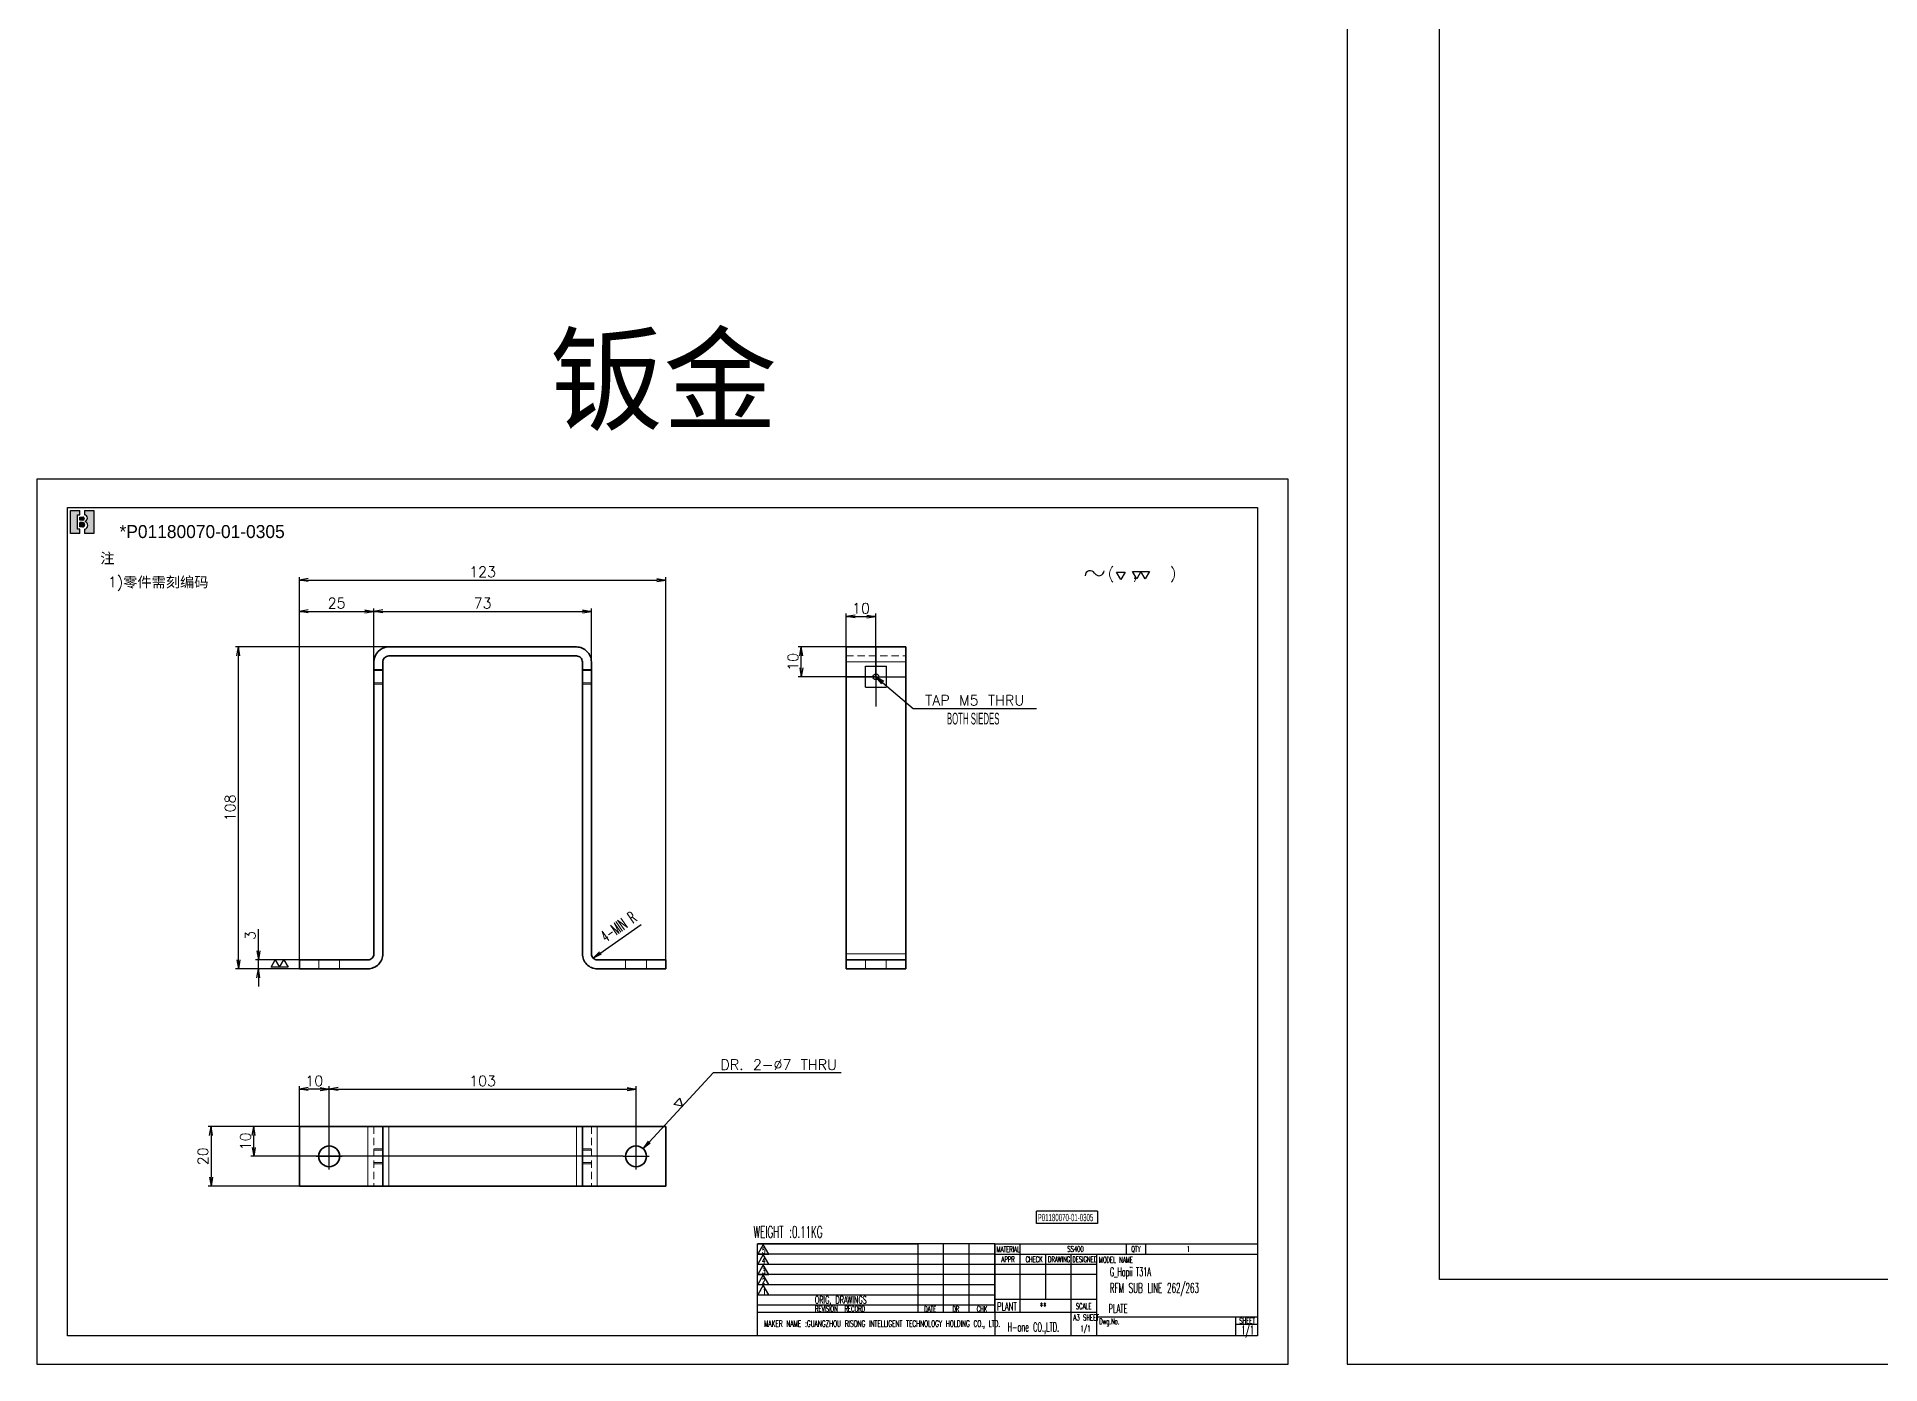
# Model space of a CAD drawing. Header units: inches. Extents: x 21 to 8642, y -3779 to 1599.
# Drawn here: x 111 to 730, y -2633 to -2187 of the extents above; entities that cross this region are included whole.
import ezdxf

# ---------------------------------------------------------------- set-up
doc = ezdxf.new("R2010")
doc.units = ezdxf.units.IN
doc.header["$MEASUREMENT"] = 0
doc.linetypes.add('CENTER-HOKUTO', pattern=[23, 20, -1, 1, -1])
doc.linetypes.add('HIDDEN-HOKUTO', pattern=[3.8, 2.5, -1.3])
doc.layers.add('AM_HID', color=1, linetype='HIDDEN-HOKUTO', lineweight=25)
doc.layers.add('title_frame', color=7, linetype='Continuous')
doc.layers.add('word_dim', color=253, linetype='Continuous')
doc.styles.add('MX_NOTE_STANDARD', font='txt.shx', dxfattribs={"bigfont": 'bigfont.shx'})
doc.styles.get("Standard").update_dxf_attribs({"font": 'txt', "bigfont": 'gbcbig.shx'})
doc.dimstyles.new('STANDARD1-1', dxfattribs={"dimtxt": 3.5, "dimasz": 3, "dimexe": 1, "dimexo": 0, "dimgap": 1, "dimtad": 3, "dimdsep": 46, "dimtxsty": 'Standard', "dimblk1": 'OPEN', "dimblk2": 'OPEN', "dimsah": 1, "dimcen": 0, "dimclrd": 256, "dimclre": 256, "dimclrt": 3, "dimazin": 2, "dimtfac": 1, "dimtmove": 0, "dimatfit": 3, "dimldrblk": 'OPEN', "dimfxl": 0, "dimtolj": 1, "dimlwd": 25, "dimlwe": 25, "dimarcsym": 0})
doc.dimstyles.new('STANDARD1-1$3', dxfattribs={"dimtxt": 3.5, "dimasz": 3, "dimexe": 1, "dimexo": 0, "dimgap": 1, "dimtad": 3, "dimtoh": 1, "dimdsep": 46, "dimtxsty": 'Standard', "dimblk1": 'OPEN', "dimblk2": 'OPEN', "dimsah": 1, "dimcen": 0, "dimclrd": 256, "dimclre": 256, "dimclrt": 3, "dimazin": 2, "dimtfac": 1, "dimtofl": 0, "dimtmove": 0, "dimatfit": 3, "dimldrblk": 'OPEN', "dimfxl": 0, "dimtolj": 1, "dimlwd": 25, "dimlwe": 25, "dimarcsym": 0})
doc.dimstyles.new('STANDARD1_1', dxfattribs={"dimtxt": 3.5, "dimasz": 3, "dimexe": 1, "dimexo": 0, "dimgap": 1, "dimtad": 3, "dimdsep": 46, "dimtxsty": 'Standard', "dimblk1": 'OPEN', "dimblk2": 'OPEN', "dimsah": 1, "dimcen": 0, "dimclrd": 256, "dimclre": 256, "dimclrt": 3, "dimazin": 2, "dimtfac": 1, "dimtmove": 0, "dimatfit": 3, "dimldrblk": 'OPEN', "dimfxl": 0, "dimtolj": 1, "dimlwd": 25, "dimlwe": 25, "dimarcsym": 0})

# ---------------------------------------------------------------- blocks, each defined once
blk = doc.blocks.new('B\\M+18B40\\M+196A7\\M+100CF\\M+100B0\\M+100B8')
blk.add_hatch(color=1).paths.add_polyline_path([(0.3999999986702711, 0.8149999997779807), (0.3999999986702711, 0.9999999997779806), (-1.3297288e-09, 0.9999999997779806), (-1.3297288e-09, -2.220193e-10), (0.3999999986702711, -2.220193e-10), (0.3999999986702711, 0.1849999997779807), (0.2999999986702711, 0.1849999997779807), (0.2999999986702711, 0.8149999997779807)])
h = blk.add_hatch(color=1)
edge = h.paths.add_edge_path()
edge.add_line((0.5999999986702714, 0.9999999997779806), (0.5999999986702718, 0.8142220507965398))
edge.add_arc((0.5849999986702712, 0.6699999997779816), 0.1449999999999991, -5.115907697472721e-13, 84.06222754839428, ccw=False)
edge.add_arc((0.5849999986702707, 0.6699999997779802), 0.1449999999999993, -69.82872865353448, 1.1368683772161603e-13, ccw=False)
edge.add_line((0.6349999986702715, 0.5338934238898192), (0.6349999986702711, 0.5120827805020305))
edge.add_arc((0.5699999986702688, 0.3549999997779789), 0.1700000000000021, 3.979039320256561e-13, 67.5204943905955, ccw=False)
edge.add_arc((0.5699999986702724, 0.3549999997779802), 0.1699999999999993, -79.83575137827683, 0, ccw=False)
edge.add_line((0.5999999986702714, 0.1876679944711657), (0.5999999986702714, -2.220192918400699e-10))
edge.add_line((0.5999999986702714, -2.220193e-10), (0.9999999986702712, -2.220193e-10))
edge.add_line((0.9999999986702712, -2.220193e-10), (0.9999999986702712, 0.9999999997779806))
edge.add_line((0.9999999986702712, 0.9999999997779806), (0.5999999986702714, 0.9999999997779806))
h = blk.add_hatch(color=1)
edge = h.paths.add_edge_path()
edge.add_arc((0.5299999986702706, 0.6449999997779808), 0.07, 359.9999999999989, 450)
edge.add_line((0.5299999986702706, 0.7149999997779806), (0.3999999986702711, 0.7149999997779806))
edge.add_line((0.3999999986702711, 0.7149999997779806), (0.3999999986702711, 0.5749999997779809))
edge.add_line((0.3999999986702711, 0.5749999997779809), (0.5299999986702701, 0.5749999997779809))
edge.add_arc((0.5299999986702701, 0.6449999997779808), 0.07, 270, 359.9999999999999)
h = blk.add_hatch(color=1)
edge = h.paths.add_edge_path()
edge.add_arc((0.5149999986702705, 0.3799999997779802), 0.095, 1.018e-13, 90)
edge.add_line((0.5149999986702705, 0.4749999997779804), (0.3999999986702711, 0.4749999997779808))
edge.add_line((0.3999999986702711, 0.4749999997779808), (0.3999999986702711, 0.2849999997779809))
edge.add_line((0.3999999986702711, 0.2849999997779809), (0.5149999986702718, 0.2849999997779809))
edge.add_arc((0.5149999986702718, 0.379999999777981), 0.095, 270, 360.0000000000003)
at = {"color": 1}
for p, q in [((-1.3297288e-09, -2.220193e-10), (-1.3297288e-09, 0.9999999997779806)), ((-1.3297288e-09, 0.9999999997779806), (0.3999999986702711, 0.9999999997779806)), ((0.2999999986702711, 0.8149999997779807), (0.3999999986702711, 0.8149999997779807)), ((0.2999999986702711, 0.1849999997779807), (0.2999999986702711, 0.8149999997779807)), ((0.3999999986702711, 0.8149999997779807), (0.3999999986702711, 0.9999999997779806)), ((0.5999999986702714, 0.9999999997779806), (0.5999999986702718, 0.8142220507965398)), ((0.5999999986702714, 0.9999999997779806), (0.9999999986702712, 0.9999999997779806)), ((0.9999999986702712, 0.9999999997779806), (0.9999999986702712, -2.220193e-10)), ((0.3999999986702711, 0.1849999997779807), (0.2999999986702711, 0.1849999997779807)), ((0.3999999986702711, 0.7149999997779806), (0.5299999986702706, 0.7149999997779806)), ((0.3999999986702711, 0.5749999997779809), (0.3999999986702711, 0.7149999997779806)), ((0.5299999986702701, 0.5749999997779809), (0.3999999986702711, 0.5749999997779809)), ((0.5149999986702705, 0.4749999997779804), (0.3999999986702711, 0.4749999997779808)), ((0.3999999986702711, 0.2849999997779809), (0.3999999986702711, 0.4749999997779808)), ((0.5149999986702718, 0.2849999997779809), (0.3999999986702711, 0.2849999997779809)), ((0.3999999986702711, -2.220193e-10), (0.3999999986702711, 0.1849999997779807)), ((0.5699999986702711, 0.5249999997779802), (0.5699999986702716, 0.5249999997779807)), ((0.5999999986702705, 0.6449999997779794), (0.59999999867027, 0.6449999997779803)), ((0.5999999986702714, 0.1876679944711657), (0.5999999986702714, -2.220193e-10)), ((0.6099999986702707, 0.3799999997779806), (0.609999998670272, 0.3799999997779815)), ((0.6349999986702715, 0.5338934238898192), (0.6349999986702711, 0.5120827805020305)), ((0.7299999986702704, 0.6699999997779807), (0.7299999986702704, 0.6699999997779802)), ((0.739999998670271, 0.3549999997779802), (0.739999998670271, 0.3549999997779802)), ((0.3999999986702711, -2.220193e-10), (-1.3297288e-09, -2.220193e-10)), ((0.9999999986702712, -2.220193e-10), (0.5999999986702714, -2.220193e-10))]:
    blk.add_line(p, q, dxfattribs=at)
for centre, radius, start, end in [((0.5849999986702712, 0.6699999997779816), 0.1449999999999991, 359.9999999999995, 84.06222754839432), ((0.5149999986702705, 0.3799999997779802), 0.095, 1.018e-13, 90), ((0.5149999986702718, 0.379999999777981), 0.095, 270, 2.799e-13), ((0.5299999986702706, 0.6449999997779808), 0.07, 359.9999999999989, 90), ((0.5299999986702701, 0.6449999997779808), 0.07, 270, 359.9999999999999), ((0.5699999986702724, 0.3549999997779802), 0.1699999999999993, 280.1642486217232, 0), ((0.5849999986702707, 0.6699999997779802), 0.1449999999999993, 290.1712713464655, 1.781e-13), ((0.5699999986702688, 0.3549999997779789), 0.1700000000000021, 4.58e-13, 67.52049439059552)]:
    blk.add_arc(centre, radius, start, end, dxfattribs=at)
blk.add_attdef('B機密ﾏｰｸ', (-0.0857467348302255, 1.074949466596297), '', height=0.2)
blk = doc.blocks.new('MARK_M5BOLT')
at = {"color": 3, "linetype": 'Continuous'}
for p, q in [((-1.767766952950069, -1.767766952949998), (-1.767766952950069, 1.767766952949998)), ((-1.767766952950069, 1.767766952949998), (1.767766952950069, 1.767766952949998)), ((1.767766952950069, -1.767766952949998), (1.767766952950069, 1.767766952949998)), ((-1.767766952950069, -1.767766952949998), (1.767766952950069, -1.767766952949998))]:
    blk.add_line(p, q, dxfattribs=at)
blk.add_circle((0, 0), 0.5, dxfattribs=at)
blk = doc.blocks.new('MARK_CENTER')
at = {"color": 2, "linetype": 'CENTER-HOKUTO'}
for p, q in [((0, 10), (0, -10)), ((-10, 0), (10, 0))]:
    blk.add_line(p, q, dxfattribs=at)
blk = doc.blocks.new('_Open')
at = {"color": 0, "lineweight": -2}
for p, q in [((-1, 0.1666666666666667), (0, 0)), ((-1, -0.1666666666666667), (0, 0)), ((0, 0), (-1, 0))]:
    blk.add_line(p, q, dxfattribs=at)
blk = doc.blocks.new('*D597')
at = {"layer": 'DEFPOINTS', "color": 0, "linetype": 'Continuous', "ltscale": 2}
for p in [(178.5002764107594, -2392.208195540752), (228.9671592921113, -2392.208195540752), (198.9671592921077, -2500.208165023174)]:
    blk.add_point(p, dxfattribs=at)
at = {"layer": 'word_dim', "linetype": 'Continuous', "lineweight": 25, "ltscale": 2}
for p, q in [((228.9671592921113, -2392.208195540752), (177.5002764107594, -2392.208195540752)), ((178.5002764107594, -2497.208165023174), (178.5002764107594, -2395.208195540752)), ((198.9671592921077, -2500.208165023174), (177.5002764107594, -2500.208165023174))]:
    blk.add_line(p, q, dxfattribs=at)
at = {"layer": 'word_dim', "linetype": 'Continuous', "lineweight": 25, "ltscale": 2, "xscale": 3, "yscale": 3, "zscale": 3}
for p, rotation in [((178.5002764107594, -2392.208195540752), 90), ((178.5002764107594, -2500.208165023174), 270)]:
    blk.add_blockref('_Open', p, dxfattribs=dict(at, rotation=rotation))
at = {"layer": 'word_dim', "color": 3, "linetype": 'Continuous', "ltscale": 2, "insert": (175.7502764107598, -2446.208180281963), "char_height": 3.5, "attachment_point": 5, "rotation": 90}
blk.add_mtext('\\A1;108', dxfattribs=at)
blk = doc.blocks.new('*D598')
at = {"layer": 'DEFPOINTS', "color": 0, "linetype": 'Continuous', "ltscale": 2}
for p in [(296.9671592921113, -2380.245369072316), (223.9671592921113, -2397.208195540752), (296.9671592921113, -2397.208195540752)]:
    blk.add_point(p, dxfattribs=at)
at = {"layer": 'word_dim', "linetype": 'Continuous', "lineweight": 25, "ltscale": 2}
for p, q in [((223.9671592921113, -2397.208195540752), (223.9671592921113, -2379.245369072316)), ((226.9671592921113, -2380.245369072316), (293.9671592921113, -2380.245369072316)), ((296.9671592921113, -2397.208195540752), (296.9671592921113, -2379.245369072316))]:
    blk.add_line(p, q, dxfattribs=at)
at = {"layer": 'word_dim', "linetype": 'Continuous', "lineweight": 25, "ltscale": 2, "xscale": 3, "yscale": 3, "zscale": 3, "rotation": 180}
blk.add_blockref('_Open', (223.9671592921113, -2380.245369072316), dxfattribs=at)
at = {"layer": 'word_dim', "linetype": 'Continuous', "lineweight": 25, "ltscale": 2, "xscale": 3, "yscale": 3, "zscale": 3}
blk.add_blockref('_Open', (296.9671592921113, -2380.245369072316), dxfattribs=at)
at = {"layer": 'word_dim', "color": 3, "linetype": 'Continuous', "ltscale": 2, "insert": (260.4671592921113, -2377.495369072316), "char_height": 3.5, "attachment_point": 5}
blk.add_mtext('\\A1;73', dxfattribs=at)
blk = doc.blocks.new('*D599')
at = {"layer": 'DEFPOINTS', "color": 0, "linetype": 'Continuous', "ltscale": 2}
for p in [(223.9671592921113, -2380.245369072316), (223.9671592921113, -2397.208195103642), (198.9671592921077, -2497.208165023174)]:
    blk.add_point(p, dxfattribs=at)
at = {"layer": 'word_dim', "linetype": 'Continuous', "lineweight": 25, "ltscale": 2}
for p, q in [((198.9671592921077, -2497.208165023174), (198.9671592921077, -2379.245369072316)), ((201.9671592921077, -2380.245369072316), (220.9671592921113, -2380.245369072316)), ((223.9671592921113, -2397.208195103642), (223.9671592921113, -2379.245369072316))]:
    blk.add_line(p, q, dxfattribs=at)
at = {"layer": 'word_dim', "linetype": 'Continuous', "lineweight": 25, "ltscale": 2, "xscale": 3, "yscale": 3, "zscale": 3, "rotation": 180}
blk.add_blockref('_Open', (198.9671592921077, -2380.245369072316), dxfattribs=at)
at = {"layer": 'word_dim', "linetype": 'Continuous', "lineweight": 25, "ltscale": 2, "xscale": 3, "yscale": 3, "zscale": 3}
blk.add_blockref('_Open', (223.9671592921113, -2380.245369072316), dxfattribs=at)
at = {"layer": 'word_dim', "color": 3, "linetype": 'Continuous', "ltscale": 2, "insert": (211.4671592921095, -2377.495369072316), "char_height": 3.5, "attachment_point": 5}
blk.add_mtext('\\A1;25', dxfattribs=at)
blk = doc.blocks.new('*D600')
at = {"layer": 'DEFPOINTS', "color": 0, "linetype": 'Continuous', "ltscale": 2}
for p in [(185.2221607387874, -2497.208165023174), (198.9671592921077, -2497.208165023174), (198.9671592921077, -2500.208165023174)]:
    blk.add_point(p, dxfattribs=at)
at = {"layer": 'word_dim', "linetype": 'Continuous', "lineweight": 25, "ltscale": 2}
for p, q in [((185.2221607387874, -2494.208165023174), (185.2221607387874, -2486.87483168984)), ((198.9671592921077, -2497.208165023174), (184.2221607387874, -2497.208165023174)), ((185.2221607387874, -2500.208165023174), (185.2221607387874, -2497.208165023174)), ((198.9671592921077, -2500.208165023174), (184.2221607387874, -2500.208165023174)), ((185.2221607387874, -2503.208165023174), (185.2221607387874, -2506.208165023174))]:
    blk.add_line(p, q, dxfattribs=at)
at = {"layer": 'word_dim', "linetype": 'Continuous', "lineweight": 25, "ltscale": 2, "xscale": 3, "yscale": 3, "zscale": 3}
for p, rotation in [((185.2221607387874, -2497.208165023174), 270), ((185.2221607387874, -2500.208165023174), 90)]:
    blk.add_blockref('_Open', p, dxfattribs=dict(at, rotation=rotation))
at = {"layer": 'word_dim', "color": 3, "linetype": 'Continuous', "ltscale": 2, "insert": (182.4721607387878, -2489.041498356507), "char_height": 3.5, "attachment_point": 5, "rotation": 90}
blk.add_mtext('\\A1;3', dxfattribs=at)
blk = doc.blocks.new('*D601')
at = {"layer": 'DEFPOINTS', "color": 0, "linetype": 'Continuous', "ltscale": 2}
for p in [(183.6474402372078, -2553.165952280393), (204.5921592921113, -2553.165952280393), (307.5921592921113, -2563.165952280393)]:
    blk.add_point(p, dxfattribs=at)
at = {"layer": 'word_dim', "linetype": 'Continuous', "lineweight": 25, "ltscale": 2}
for p, q in [((204.5921592921113, -2553.165952280393), (182.6474402372078, -2553.165952280393)), ((183.6474402372078, -2560.165952280393), (183.6474402372078, -2556.165952280393)), ((307.5921592921113, -2563.165952280393), (182.6474402372078, -2563.165952280393))]:
    blk.add_line(p, q, dxfattribs=at)
at = {"layer": 'word_dim', "linetype": 'Continuous', "lineweight": 25, "ltscale": 2, "xscale": 3, "yscale": 3, "zscale": 3}
for p, rotation in [((183.6474402372078, -2553.165952280393), 90), ((183.6474402372078, -2563.165952280393), 270)]:
    blk.add_blockref('_Open', p, dxfattribs=dict(at, rotation=rotation))
at = {"layer": 'word_dim', "color": 3, "linetype": 'Continuous', "ltscale": 2, "insert": (180.8974402372082, -2558.165952280393), "char_height": 3.5, "attachment_point": 5, "rotation": 90}
blk.add_mtext('\\A1;10', dxfattribs=at)
blk = doc.blocks.new('*D602')
at = {"layer": 'DEFPOINTS', "color": 0, "linetype": 'Continuous', "ltscale": 2}
for p in [(198.9671592921113, -2540.60053207965), (198.9671592921113, -2553.165952280393), (208.9671592921113, -2563.165952280393)]:
    blk.add_point(p, dxfattribs=at)
at = {"layer": 'word_dim', "linetype": 'Continuous', "lineweight": 25, "ltscale": 2}
for p, q in [((198.9671592921113, -2553.165952280393), (198.9671592921113, -2539.60053207965)), ((205.9671592921113, -2540.60053207965), (201.9671592921113, -2540.60053207965)), ((208.9671592921113, -2563.165952280393), (208.9671592921113, -2539.60053207965))]:
    blk.add_line(p, q, dxfattribs=at)
at = {"layer": 'word_dim', "linetype": 'Continuous', "lineweight": 25, "ltscale": 2, "xscale": 3, "yscale": 3, "zscale": 3, "rotation": 180}
blk.add_blockref('_Open', (198.9671592921113, -2540.60053207965), dxfattribs=at)
at = {"layer": 'word_dim', "linetype": 'Continuous', "lineweight": 25, "ltscale": 2, "xscale": 3, "yscale": 3, "zscale": 3}
blk.add_blockref('_Open', (208.9671592921113, -2540.60053207965), dxfattribs=at)
at = {"layer": 'word_dim', "color": 3, "linetype": 'Continuous', "ltscale": 2, "insert": (203.9671592921113, -2537.85053207965), "char_height": 3.5, "attachment_point": 5}
blk.add_mtext('\\A1;10', dxfattribs=at)
blk = doc.blocks.new('*D603')
at = {"layer": 'DEFPOINTS', "color": 0, "linetype": 'Continuous', "ltscale": 2}
for p in [(311.9671592921113, -2540.60053207965), (208.9671592921113, -2558.790952280393), (311.9671592921113, -2558.790952280393)]:
    blk.add_point(p, dxfattribs=at)
at = {"layer": 'word_dim', "linetype": 'Continuous', "lineweight": 25, "ltscale": 2}
for p, q in [((208.9671592921113, -2558.790952280393), (208.9671592921113, -2539.60053207965)), ((211.9671592921113, -2540.60053207965), (308.9671592921113, -2540.60053207965)), ((311.9671592921113, -2558.790952280393), (311.9671592921113, -2539.60053207965))]:
    blk.add_line(p, q, dxfattribs=at)
at = {"layer": 'word_dim', "linetype": 'Continuous', "lineweight": 25, "ltscale": 2, "xscale": 3, "yscale": 3, "zscale": 3, "rotation": 180}
blk.add_blockref('_Open', (208.9671592921113, -2540.60053207965), dxfattribs=at)
at = {"layer": 'word_dim', "linetype": 'Continuous', "lineweight": 25, "ltscale": 2, "xscale": 3, "yscale": 3, "zscale": 3}
blk.add_blockref('_Open', (311.9671592921113, -2540.60053207965), dxfattribs=at)
at = {"layer": 'word_dim', "color": 3, "linetype": 'Continuous', "ltscale": 2, "insert": (260.4671592921113, -2537.85053207965), "char_height": 3.5, "attachment_point": 5}
blk.add_mtext('\\A1;103', dxfattribs=at)
blk = doc.blocks.new('*D604')
at = {"layer": 'DEFPOINTS', "color": 0, "linetype": 'Continuous', "ltscale": 2}
for p in [(392.4683799952363, -2381.973408916332), (382.4683799952363, -2402.208195540752), (392.4683799952363, -2402.208195540752)]:
    blk.add_point(p, dxfattribs=at)
at = {"layer": 'word_dim', "linetype": 'Continuous', "lineweight": 25, "ltscale": 2}
for p, q in [((382.4683799952363, -2402.208195540752), (382.4683799952363, -2380.973408916332)), ((392.4683799952363, -2402.208195540752), (392.4683799952363, -2380.973408916332)), ((385.4683799952363, -2381.973408916332), (389.4683799952363, -2381.973408916332))]:
    blk.add_line(p, q, dxfattribs=at)
at = {"layer": 'word_dim', "linetype": 'Continuous', "lineweight": 25, "ltscale": 2, "xscale": 3, "yscale": 3, "zscale": 3, "rotation": 180}
blk.add_blockref('_Open', (382.4683799952363, -2381.973408916332), dxfattribs=at)
at = {"layer": 'word_dim', "linetype": 'Continuous', "lineweight": 25, "ltscale": 2, "xscale": 3, "yscale": 3, "zscale": 3}
blk.add_blockref('_Open', (392.4683799952363, -2381.973408916332), dxfattribs=at)
at = {"layer": 'word_dim', "color": 3, "linetype": 'Continuous', "ltscale": 2, "insert": (387.4683799952363, -2379.223408916332), "char_height": 3.5, "attachment_point": 5}
blk.add_mtext('\\A1;10', dxfattribs=at)
blk = doc.blocks.new('*D605')
at = {"layer": 'DEFPOINTS', "color": 0, "linetype": 'Continuous', "ltscale": 2}
for p in [(367.3912493623757, -2392.208195540752), (392.4683799952363, -2392.208195540752), (392.4683799952363, -2402.208195540752)]:
    blk.add_point(p, dxfattribs=at)
at = {"layer": 'word_dim', "linetype": 'Continuous', "lineweight": 25, "ltscale": 2}
for p, q in [((392.4683799952363, -2392.208195540752), (366.3912493623757, -2392.208195540752)), ((367.3912493623757, -2399.208195540752), (367.3912493623757, -2395.208195540752)), ((392.4683799952363, -2402.208195540752), (366.3912493623757, -2402.208195540752))]:
    blk.add_line(p, q, dxfattribs=at)
at = {"layer": 'word_dim', "linetype": 'Continuous', "lineweight": 25, "ltscale": 2, "xscale": 3, "yscale": 3, "zscale": 3}
for p, rotation in [((367.3912493623757, -2392.208195540752), 90), ((367.3912493623757, -2402.208195540752), 270)]:
    blk.add_blockref('_Open', p, dxfattribs=dict(at, rotation=rotation))
at = {"layer": 'word_dim', "color": 3, "linetype": 'Continuous', "ltscale": 2, "insert": (364.641249362376, -2397.208195540752), "char_height": 3.5, "attachment_point": 5, "rotation": 90}
blk.add_mtext('\\A1;10', dxfattribs=at)
blk = doc.blocks.new('*D606')
at = {"layer": 'DEFPOINTS', "color": 0, "linetype": 'Continuous', "ltscale": 2}
for p in [(314.3410995298473, -2560.594103189243), (309.5932190543681, -2565.737801371545)]:
    blk.add_point(p, dxfattribs=at)
at = {"layer": 'word_dim', "linetype": 'Continuous', "lineweight": 25, "ltscale": 2}
for p, q in [((337.818830462305, -2535.159098549686), (316.3759054479085, -2558.389661111114)), ((380.8188304623275, -2535.159098549686), (337.818830462305, -2535.159098549686))]:
    blk.add_line(p, q, dxfattribs=at)
at = {"layer": 'word_dim', "linetype": 'Continuous', "lineweight": 25, "ltscale": 2, "xscale": 3, "yscale": 3, "zscale": 3, "rotation": 227.2915038851064}
blk.add_blockref('_Open', (314.3410995298473, -2560.594103189243), dxfattribs=at)
at = {"layer": 'word_dim', "color": 3, "linetype": 'Continuous', "ltscale": 2, "insert": (359.8188304623272, -2532.409098549686), "char_height": 3.5, "attachment_point": 5}
blk.add_mtext('\\A1;DR. 2-∅7 THRU', dxfattribs=at)
blk = doc.blocks.new('shiage1')
at = {"layer": 'word_dim', "color": 3, "linetype": 'Continuous'}
for p, q in [((-4.255559048260693e-05, 3.4162127349191e-07), (-1.443418228564553, 2.500000341621273)), ((-1.443418228564553, 2.500000341621273), (1.443333117383588, 2.500000341621273)), ((1.443333117383588, 2.500000341621273), (-4.255559048260693e-05, 3.4162127349191e-07))]:
    blk.add_line(p, q, dxfattribs=at)
blk = doc.blocks.new('shiage2')
at = {"layer": 'word_dim', "color": 3, "linetype": 'Continuous'}
for p, q in [((-1.443369568059182, 2.49996281370602), (4.330133123606089, 2.499962813706077)), ((6.104857135369457e-06, -3.718619393566769e-05), (-1.443369568059182, 2.49996281370602)), ((1.443381777773453, 2.499962813706077), (6.104857135369457e-06, -3.718619393566769e-05)), ((2.886757450689771, -3.718619393566769e-05), (1.443381777773453, 2.499962813706077)), ((4.330133123606089, 2.499962813706077), (2.886757450689771, -3.718619393566769e-05))]:
    blk.add_line(p, q, dxfattribs=at)
blk = doc.blocks.new('shiage0')
at = {"layer": 'word_dim', "color": 3, "linetype": 'Continuous'}
for centre, radius, start, end in [((1.687489685469927, 1.849274192977646e-05), 1.687500000000015, 29.99999999999973, 180), ((4.610325423242443, 1.68751849274193), 1.6875, 209.9999999999997, 0)]:
    blk.add_arc(centre, radius, start, end, dxfattribs=at)
blk = doc.blocks.new('11')
at = {"layer": 'title_frame', "color": 3, "linetype": 'Continuous'}
for points in [[(15.10255167107903, 3.375707814273028), (13.65755167107909, 5.878521231210016), (16.54755167107919, 5.878521231210016)], [(20.37883512974236, 3.572021556783511), (18.93383512974242, 6.074834973720499), (24.71383512974239, 6.074834973720499), (23.26883512974246, 3.572021556783511), (21.82383512974252, 6.074834973720499)]]:
    blk.add_lwpolyline(points, close=True, dxfattribs=at)
blk.add_blockref('shiage0', (3.128235346865949, 4.67016389945934), dxfattribs=at)
blk.add_text('(  ,   )', height=3.5, dxfattribs=at).set_placement((10.71395897756747, 3.704656854333052))
blk = doc.blocks.new('*D661')
at = {"layer": 'DEFPOINTS', "color": 0, "linetype": 'Continuous'}
for p in [(321.9671592921077, -2369.724500126315), (321.9671592921077, -2497.208165023174), (198.9671592921077, -2500.208165023174)]:
    blk.add_point(p, dxfattribs=at)
at = {"layer": 'word_dim', "linetype": 'Continuous', "lineweight": 25}
for p, q in [((198.9671592921077, -2500.208165023174), (198.9671592921077, -2368.724500126315)), ((321.9671592921077, -2497.208165023174), (321.9671592921077, -2368.724500126315)), ((201.9671592921077, -2369.724500126315), (318.9671592921077, -2369.724500126315))]:
    blk.add_line(p, q, dxfattribs=at)
at = {"layer": 'word_dim', "linetype": 'Continuous', "lineweight": 25, "xscale": 3, "yscale": 3, "zscale": 3, "rotation": 180}
blk.add_blockref('_Open', (198.9671592921077, -2369.724500126315), dxfattribs=at)
at = {"layer": 'word_dim', "linetype": 'Continuous', "lineweight": 25, "xscale": 3, "yscale": 3, "zscale": 3}
blk.add_blockref('_Open', (321.9671592921077, -2369.724500126315), dxfattribs=at)
at = {"layer": 'word_dim', "color": 3, "linetype": 'Continuous', "insert": (260.4671592921077, -2366.974500126315), "char_height": 3.5, "attachment_point": 5}
blk.add_mtext('\\A1;123', dxfattribs=at)
blk = doc.blocks.new('*D664')
at = {"layer": 'DEFPOINTS', "color": 0, "linetype": 'Continuous', "ltscale": 2}
for p in [(198.9671592921113, -2553.165952280393), (169.3337969882232, -2573.165952280393), (198.9671592921077, -2573.165952280393)]:
    blk.add_point(p, dxfattribs=at)
at = {"layer": 'word_dim', "linetype": 'Continuous', "lineweight": 25, "ltscale": 2}
for p, q in [((198.9671592921113, -2553.165952280393), (168.3337969882232, -2553.165952280393)), ((169.3337969882232, -2556.165952280393), (169.3337969882232, -2570.165952280393)), ((198.9671592921077, -2573.165952280393), (168.3337969882232, -2573.165952280393))]:
    blk.add_line(p, q, dxfattribs=at)
at = {"layer": 'word_dim', "linetype": 'Continuous', "lineweight": 25, "ltscale": 2, "xscale": 3, "yscale": 3, "zscale": 3}
for p, rotation in [((169.3337969882232, -2553.165952280393), 90), ((169.3337969882232, -2573.165952280393), 270)]:
    blk.add_blockref('_Open', p, dxfattribs=dict(at, rotation=rotation))
at = {"layer": 'word_dim', "color": 3, "linetype": 'Continuous', "ltscale": 2, "insert": (166.5837969882236, -2563.165952280393), "char_height": 3.5, "attachment_point": 5, "rotation": 90}
blk.add_mtext('\\A1;20', dxfattribs=at)

msp = doc.modelspace()

# ---------------------------------------------------------------- linework, layer by layer
at = {"color": 7, "lineweight": 35}
for p, q in [((228.9671592921113, -2392.208195540752), (291.9671592921113, -2392.208195540752)), ((382.4683799952363, -2392.208195540752), (402.4683799952363, -2392.208195540752)), ((223.9671592921113, -2495.208165023174), (223.9671592921113, -2397.208195540752)), ((226.9671592921113, -2495.208165023174), (226.9671592921113, -2397.208195540752)), ((228.9671592921113, -2395.208195540752), (291.9671592921113, -2395.208195540752)), ((293.9671592921113, -2397.208195540752), (293.9671592921113, -2495.208165023174)), ((296.9671592921113, -2397.208195540752), (296.9671592921113, -2495.208165023174)), ((382.4683799952363, -2397.208195540752), (382.4683799952363, -2495.208165023172)), ((402.4683799952363, -2397.208195540752), (402.4683799952363, -2495.208165023172)), ((198.9671592921113, -2497.208165023174), (221.9671592921113, -2497.208165023174)), ((298.9671592921113, -2497.208165023174), (321.9671592921113, -2497.208165023174)), ((382.4683799952363, -2497.208165023174), (402.4683799952363, -2497.208165023174)), ((198.9671592921113, -2500.208165023174), (221.9671592921113, -2500.208165023174)), ((298.9671592921113, -2500.208165023174), (321.9671592921113, -2500.208165023174)), ((382.4683799952363, -2500.208165023174), (402.4683799952363, -2500.208165023174)), ((198.9671592921113, -2553.165952280393), (221.9671592921113, -2553.165952280393)), ((198.9671592921113, -2553.165952280393), (198.9671592921113, -2573.165952280393)), ((226.9671592921113, -2553.165952280393), (226.9671592921113, -2573.165952280393)), ((228.9671592921113, -2553.165952280393), (291.9671592921113, -2553.165952280393)), ((293.9671592921113, -2553.165952280393), (293.9671592921113, -2573.165952280393)), ((298.9671592921113, -2553.165952280393), (321.9671592921113, -2553.165952280393)), ((321.9671592921113, -2553.165952280393), (321.9671592921113, -2573.165952280393)), ((198.9671592921113, -2573.165952280393), (221.9671592921113, -2573.165952280393)), ((228.9671592921113, -2573.165952280393), (291.9671592921113, -2573.165952280393)), ((298.9671592921113, -2573.165952280393), (321.9671592921113, -2573.165952280393))]:
    msp.add_line(p, q, dxfattribs=at)
at = {"color": 7, "lineweight": 35, "ltscale": 0.125}
for p, q in [((382.4683799952363, -2397.208195540752), (382.4683799952363, -2392.208195540752)), ((402.4683799952363, -2397.208195540752), (402.4683799952363, -2392.208195540752)), ((221.9671592921113, -2553.165952280393), (226.9671592921113, -2553.165952280393)), ((293.9671592921113, -2553.165952280393), (298.9671592921113, -2553.165952280393)), ((221.9671592921113, -2573.165952280393), (226.9671592921113, -2573.165952280393)), ((293.9671592921113, -2573.165952280393), (298.9671592921113, -2573.165952280393))]:
    msp.add_line(p, q, dxfattribs=at)
at = {"color": 7, "lineweight": 13}
for p, q in [((382.4683799952363, -2397.208195540752), (402.4683799952363, -2397.208195540752)), ((382.4683799952363, -2495.208165023174), (402.4683799952363, -2495.208165023174)), ((221.9671592921113, -2553.165952280393), (221.9671592921113, -2573.165952280393)), ((228.9671592921113, -2553.165952280393), (228.9671592921113, -2573.165952280393)), ((291.9671592921113, -2553.165952280393), (291.9671592921113, -2573.165952280393)), ((298.9671592921113, -2553.165952280393), (298.9671592921113, -2573.165952280393))]:
    msp.add_line(p, q, dxfattribs=at)
at = {"color": 7, "lineweight": 35, "ltscale": 0.075}
for p, q in [((198.9671592921113, -2500.208165023174), (198.9671592921113, -2497.208165023174)), ((321.9671592921113, -2497.208165023174), (321.9671592921113, -2500.208165023174)), ((382.4683799952363, -2497.208165023174), (382.4683799952363, -2500.208165023174)), ((402.4683799952363, -2497.208165023174), (402.4683799952363, -2500.208165023174))]:
    msp.add_line(p, q, dxfattribs=at)
at = {"color": 7, "lineweight": 35, "ltscale": 0.05}
for p, q in [((382.4683799952363, -2497.208165023174), (382.4683799952363, -2495.208165023174)), ((402.4683799952363, -2497.208165023174), (402.4683799952363, -2495.208165023174)), ((226.9671592921113, -2553.165952280393), (228.9671592921113, -2553.165952280393)), ((291.9671592921113, -2553.165952280393), (293.9671592921113, -2553.165952280393)), ((226.9671592921113, -2573.165952280393), (228.9671592921113, -2573.165952280393)), ((291.9671592921113, -2573.165952280393), (293.9671592921113, -2573.165952280393))]:
    msp.add_line(p, q, dxfattribs=at)
at = {"color": 2, "linetype": 'CENTER-HOKUTO', "ltscale": 2}
for p, q in [((208.9671592921113, -2567.540952280393), (208.9671592921113, -2558.790952280393)), ((311.9671592921113, -2567.540952280393), (311.9671592921113, -2558.790952280393)), ((204.5921592921113, -2563.165952280393), (213.3421592921113, -2563.165952280393)), ((307.5921592921113, -2563.165952280393), (316.3421592921113, -2563.165952280393))]:
    msp.add_line(p, q, dxfattribs=at)
at = {"color": 7, "lineweight": 35}
for centre, radius in [((208.9671592921113, -2563.165952280393), 3.499999999999997), ((311.9671592921113, -2563.165952280393), 3.499999999999996)]:
    msp.add_circle(centre, radius, dxfattribs=at)
for centre, radius, start, end in [((228.9671592921113, -2397.208195540752), 5, 90.0000025044166, 179.9999949909584), ((291.9671592921113, -2397.208195540752), 5, 0, 90.0000025044166), ((228.9671592921113, -2397.208195540752), 2, 90.0000025044166, 179.9999949909584), ((291.9671592921113, -2397.208195540752), 2, 0, 90.0000025044166), ((221.9671592921113, -2495.208165023174), 2, 269.9999974953749, 0), ((221.9671592921113, -2495.208165023174), 5, 269.9999974953749, 0), ((298.9671592921113, -2495.208165023174), 5, 179.9999949909584, 269.9999974953749), ((298.9671592921113, -2495.208165023174), 2, 179.9999949909584, 269.9999974953749)]:
    msp.add_arc(centre, radius, start, end, dxfattribs=at)
at = {"layer": 'AM_HID', "lineweight": 13, "ltscale": 0.075}
for p, q in [((223.9671592921113, -2399.708195540752), (226.9671592921113, -2399.708195540752)), ((223.9671592921113, -2400.14117893919), (226.9671592921113, -2400.14117893919)), ((293.9671592921113, -2399.708195540752), (296.9671592921113, -2399.708195540752)), ((293.9671592921113, -2400.14117893919), (296.9671592921113, -2400.14117893919)), ((223.9671592921113, -2404.275151107158), (226.9671592921113, -2404.275151107158)), ((223.9671592921113, -2404.708195540752), (226.9671592921113, -2404.708195540752)), ((293.9671592921113, -2404.275151107158), (296.9671592921113, -2404.275151107158)), ((293.9671592921113, -2404.708195540752), (296.9671592921113, -2404.708195540752)), ((205.4671592921113, -2497.208165023174), (205.4671592921113, -2500.208165023174)), ((212.4671592921113, -2497.208165023174), (212.4671592921113, -2500.208165023174)), ((308.4671592921113, -2497.208165023174), (308.4671592921113, -2500.208165023174)), ((315.4671592921113, -2497.208165023174), (315.4671592921113, -2500.208165023174)), ((388.9683799952363, -2497.208165023174), (388.9683799952363, -2500.208165023174)), ((388.9683799952363, -2497.208165023174), (388.9683799952363, -2500.208165023174)), ((395.9683799952363, -2497.208165023174), (395.9683799952363, -2500.208165023174)), ((395.9683799952363, -2497.208165023174), (395.9683799952363, -2500.208165023174)), ((223.9671592921113, -2560.665952280393), (226.9671592921113, -2560.665952280393)), ((223.9671592921113, -2561.098966196409), (226.9671592921113, -2561.098966196409)), ((293.9671592921113, -2560.665952280393), (296.9671592921113, -2560.665952280393)), ((293.9671592921113, -2561.098966196409), (296.9671592921113, -2561.098966196409)), ((223.9671592921113, -2565.232938364377), (226.9671592921113, -2565.232938364377)), ((223.9671592921113, -2565.665952280393), (226.9671592921113, -2565.665952280393)), ((293.9671592921113, -2565.232938364377), (296.9671592921113, -2565.232938364377)), ((293.9671592921113, -2565.665952280393), (296.9671592921113, -2565.665952280393))]:
    msp.add_line(p, q, dxfattribs=at)
at = {"layer": 'AM_HID', "lineweight": 13}
for p, q in [((382.4683799952363, -2395.208195540752), (402.4683799952363, -2395.208195540752)), ((382.4683799952363, -2397.208195540752), (402.4683799952363, -2397.208195540752)), ((382.4683799952363, -2397.208195540752), (402.4683799952363, -2397.208195540752)), ((382.4683799952363, -2397.208195540752), (402.4683799952363, -2397.208195540752)), ((382.4683799952363, -2495.208165023174), (402.4683799952363, -2495.208165023174)), ((382.4683799952363, -2495.208165023174), (402.4683799952363, -2495.208165023174)), ((382.4683799952363, -2495.208165023174), (402.4683799952363, -2495.208165023174)), ((221.9671592921113, -2553.165952280393), (221.9671592921113, -2573.165952280393)), ((223.9671592921113, -2553.165952280393), (223.9671592921113, -2573.165952280393)), ((228.9671592921113, -2553.165952280393), (228.9671592921113, -2573.165952280393)), ((291.9671592921113, -2553.165952280393), (291.9671592921113, -2573.165952280393)), ((296.9671592921113, -2553.165952280393), (296.9671592921113, -2573.165952280393)), ((298.9671592921113, -2553.165952280393), (298.9671592921113, -2573.165952280393))]:
    msp.add_line(p, q, dxfattribs=at)
at = {"layer": 'title_frame'}
for p, q in [((446.3598100158379, -2585.720529025275), (446.3598100158379, -2581.520086610515)), ((466.8877278833861, -2581.520086610515), (446.3598100158379, -2581.520086610515)), ((466.8877278833861, -2585.720529025275), (446.3598100158379, -2585.720529025275)), ((466.8877278833861, -2581.520086610515), (466.8877278833861, -2585.720529025275)), ((352.7068901943785, -2623.455204089849), (352.7068901943785, -2592.58520408985)), ((352.7068901943785, -2592.58520408985), (406.60689019438, -2592.58520408985)), ((432.3318901943785, -2592.58520408985), (352.7068901943785, -2592.58520408985)), ((406.60689019438, -2596.01520408985), (352.7068901943785, -2596.01520408985)), ((432.3318901943785, -2596.01520408985), (352.7068901943785, -2596.01520408985)), ((354.6869427976308, -2592.706184735096), (352.8073027976316, -2595.961816715037)), ((352.8073027976316, -2595.961816715037), (356.56658279763, -2595.961816715037)), ((354.6869427976308, -2596.113930784632), (352.8073027976316, -2599.369562764572)), ((356.56658279763, -2595.961816715037), (354.6869427976308, -2592.706184735096)), ((356.56658279763, -2599.369562764572), (354.6869427976308, -2596.113930784632)), ((406.60689019438, -2615.615204089849), (406.60689019438, -2592.58520408985)), ((415.1818901943807, -2615.615204089849), (415.1818901943807, -2592.58520408985)), ((415.1818901943807, -2615.615204089849), (415.1818901943807, -2592.58520408985)), ((423.7568901943778, -2615.615204089849), (423.7568901943778, -2592.58520408985)), ((423.7568901943778, -2615.615204089849), (423.7568901943778, -2592.58520408985)), ((432.3318901943785, -2592.58520408985), (432.3318901943785, -2596.01520408985)), ((432.3318901943785, -2592.58520408985), (432.3318901943785, -2623.455204089849)), ((432.3318901943785, -2592.58520408985), (432.3318901943785, -2623.455204089849)), ((432.3318901943785, -2615.615204089849), (432.3318901943785, -2592.58520408985)), ((432.3318901943785, -2592.58520408985), (520.5318901943792, -2592.58520408985)), ((432.3318901943785, -2596.01520408985), (520.5318901943792, -2596.01520408985)), ((440.9068901943792, -2615.615204089849), (440.9068901943792, -2592.58520408985)), ((449.48189019438, -2611.110558055159), (449.48189019438, -2596.01520408985)), ((458.0568901943807, -2623.455204089849), (458.0568901943807, -2596.01520408985)), ((466.6318901943778, -2623.455204089849), (466.6318901943778, -2596.01520408985)), ((476.4318901943807, -2592.58520408985), (476.4318901943807, -2596.01520408985)), ((483.0044974463599, -2592.58520408985), (483.0044974463599, -2596.01520408985)), ((406.60689019438, -2599.44520408985), (352.7068901943785, -2599.44520408985)), ((432.3318901943785, -2599.44520408985), (352.7068901943785, -2599.44520408985)), ((406.60689019438, -2602.875204089851), (352.7068901943785, -2602.875204089851)), ((432.3318901943785, -2602.875204089851), (352.7068901943785, -2602.875204089851)), ((352.8073027976316, -2599.369562764572), (356.56658279763, -2599.369562764572)), ((354.6869427976308, -2599.572877384286), (352.8073027976316, -2602.828509364223)), ((352.8073027976316, -2602.828509364223), (356.56658279763, -2602.828509364223)), ((354.6869427976308, -2602.917762630361), (352.8073027976316, -2606.173394610298)), ((356.56658279763, -2602.828509364223), (354.6869427976308, -2599.572877384286)), ((356.56658279763, -2606.173394610298), (354.6869427976308, -2602.917762630361)), ((466.6318901943778, -2599.44520408985), (432.3318901943785, -2599.44520408985)), ((466.6318901943778, -2602.875204089851), (432.3318901943785, -2602.875204089851)), ((406.60689019438, -2606.305204089851), (352.7068901943785, -2606.305204089851)), ((432.3318901943785, -2606.305204089851), (352.7068901943785, -2606.305204089851)), ((406.60689019438, -2609.735204089851), (352.7068901943785, -2609.735204089851)), ((432.3318901943785, -2609.735204089851), (352.7068901943785, -2609.735204089851)), ((352.8073027976316, -2606.173394610298), (356.56658279763, -2606.173394610298)), ((354.6869427976308, -2606.376709230011), (352.8073027976316, -2609.632341209952)), ((352.8073027976316, -2609.632341209952), (356.56658279763, -2609.632341209952)), ((356.56658279763, -2609.632341209952), (354.6869427976308, -2606.376709230011)), ((406.60689019438, -2613.165204089848), (352.7068901943785, -2613.165204089848)), ((432.3318901943785, -2613.165204089848), (352.7068901943785, -2613.165204089848)), ((432.3318901943785, -2615.615204089849), (352.7068901943785, -2615.615204089849)), ((432.3318901943785, -2611.110558055159), (466.6318901943778, -2611.110558055159)), ((466.6318901943778, -2615.615204089849), (432.3318901943785, -2615.615204089849)), ((466.6318901943778, -2617.08520408985), (520.5318901943792, -2617.08520408985)), ((513.1818901943807, -2617.08520408985), (513.1818901943807, -2623.455204089849)), ((513.1818901943807, -2619.535204089851), (520.5318901943792, -2619.535204089851)), ((520.5318901943792, -2623.455204089849), (466.6318901943778, -2623.455204089849))]:
    msp.add_line(p, q, dxfattribs=at)
at = {"layer": 'title_frame', "color": 4}
for points in [[(1810.612055678877, -1741.91770408985), (550.6120556788774, -1741.91770408985), (550.6120556788774, -2632.91770408985), (1810.612055678877, -2632.91770408985)], [(530.85689019438, -2335.91770408985), (110.85689019438, -2335.91770408985), (110.85689019438, -2632.91770408985), (530.85689019438, -2632.91770408985)]]:
    msp.add_lwpolyline(points, close=True, dxfattribs=at)
at = {"layer": 'title_frame'}
for points in [[(581.5870556788832, -1770.305204089849), (1779.637055678875, -1770.305204089849), (1779.637055678875, -2604.53020408985), (581.5870556788832, -2604.53020408985)], [(121.1818901943807, -2345.380204089848), (520.5318901943792, -2345.380204089848), (520.5318901943792, -2623.455204089849), (121.1818901943807, -2623.455204089849)]]:
    msp.add_lwpolyline(points, close=True, dxfattribs=at)

# ---------------------------------------------------------------- block references
at = {"layer": 'title_frame', "xscale": 7.77875000000131, "yscale": 7.77875000000131, "zscale": 7.77875000000131}
msp.add_blockref('B\\M+18B40\\M+196A7\\M+100CF\\M+100B0\\M+100B8', (122.161890204723, -2354.138954088121), dxfattribs=at)
at = {"layer": 'word_dim', "linetype": 'Continuous', "ltscale": 2}
msp.add_blockref('11', (459.6145069282975, -2372.953443312577), dxfattribs=at)
at = {"layer": 'word_dim', "color": 2, "linetype": 'CENTER-HOKUTO', "ltscale": 2}
msp.add_blockref('MARK_CENTER', (392.4683799952363, -2402.208195540752), dxfattribs=at)
at = {"layer": 'word_dim', "color": 3, "linetype": 'Continuous', "ltscale": 2, "xscale": 2, "yscale": 2, "zscale": 2}
msp.add_blockref('MARK_M5BOLT', (392.4683799952363, -2402.208195540752), dxfattribs=at)
at = {"layer": 'word_dim', "color": 3, "linetype": 'Continuous', "ltscale": 2}
for name, p, rotation in [('shiage2', (193.7732416530525, -2497.208202209367), 180), ('shiage1', (327.4812599392571, -2546.35848382983), 47.29150388519223)]:
    msp.add_blockref(name, p, dxfattribs=dict(at, rotation=rotation))

# ---------------------------------------------------------------- texts
at = {"linetype": 'Continuous', "ltscale": 2, "insert": (282.9596701683731, -2288.460768895124), "char_height": 28, "width": 97.82244757481385, "attachment_point": 1}
msp.add_mtext('{\\fMicrosoft YaHei|b0|i0|c134|p34;\\C3;钣金}', dxfattribs=at)
at = {"ltscale": 2, "char_height": 3.5, "attachment_point": 1}
for s, insert, width in [('{\\fSimSun|b0|i0|c134|p2;\\C3;注}', (132.1485079641207, -2360.674512577836), 10.36469167833275), ('{\\Fromans,bigfont|c134;\\C3;1)\\fSimSun|b0|i0|c134|p2;零件需刻编码}', (134.7137628215569, -2368.682461416691), 96.90613264959393)]:
    msp.add_mtext(s, dxfattribs=dict(at, insert=insert, width=width))
at = {"linetype": 'Continuous', "insert": (471.0090409402983, -2602.435113690808), "char_height": 3, "width": 50.90000000000009, "attachment_point": 4}
msp.add_mtext('{\\Fromans,bigfont|c134;\\W0.5;\\C3;G\\Fromans,bigfont|c128;_Hapii T\\Fromans,bigfont|c134;31\\Fromans,bigfont|c128;A}', dxfattribs=at)
at = {"layer": 'title_frame', "color": 3, "style": 'MX_NOTE_STANDARD', "width": 0.5450000000000002}
msp.add_text('4-MIN R ', height=3.92, rotation=35.10642846495083, dxfattribs=at).set_placement((301.9083565134533, -2491.455927344683))
at = {"layer": 'title_frame', "color": 3, "style": 'MX_NOTE_STANDARD'}
for s, height, width, p in [('WEIGHT :0.11KG ', 3.92, 0.5450000000000002, (351.4085262596236, -2590.490136128556)), ('5', 1.87964, 0.5450000000000002, (354.2921743459883, -2595.74080627954)), ('4', 1.87964, 0.5450000000000002, (354.2921743459883, -2599.148552329076)), ('MATERIAL', 1.933344, 0.5450000000000002, (433.0040221598319, -2595.316845833193)), ('APPR', 1.933344, 0.5450000000000002, (434.5997015705761, -2598.718604142086)), ('CHECK', 1.933344, 0.5450000000000002, (442.6955613458485, -2598.718604142086)), ('DRAWING', 1.933344, 0.5450000000000002, (450.215061939889, -2598.718604142086)), ('SS400', 1.933344, 0.5450000000000002, (456.7052622170959, -2595.232919814101)), ('DESIGNED', 1.933344, 0.5450000000000002, (458.4065416644262, -2598.718604142086)), ('MODEL NAME', 1.933344, 0.5450000000000002, (467.3349813713285, -2598.865956087957)), ('QTY', 1.933344, 0.5450000000000002, (478.2050229595407, -2595.232919814101)), ('1', 1.933344, 0.5450000000000002, (496.8328420971411, -2595.232919814101)), ('3', 1.87964, 0.5450000000000002, (354.2921743459883, -2602.60749892873)), ('2', 1.87964, 0.5450000000000002, (354.2921743459883, -2605.952384174805)), ('1', 1.87964, 0.5450000000000002, (354.4884164251453, -2609.411330774456)), ('ORIG, DRAWINGS', 2.362976051216126, 0.5450000000000002, (371.9807163624318, -2612.516619368944)), ('RFM SUB LINE 262/263', 3.300000000000001, 0.534099999999995, (470.9707121330939, -2609.004208988943)), ('REVISION  RECORD', 1.933344, 0.5450000000000002, (372.0307456495029, -2615.298042207149)), ('DATE', 1.933344, 0.5450000000000002, (408.6441942623169, -2615.377896925391)), ('DR', 1.933344, 0.5450000000000002, (418.1381822242001, -2615.388115082624)), ('CHK', 1.933344, 0.5450000000000002, (426.3148199850912, -2615.355351265534)), ('PLANT', 2.6852, 0.5450000000000002, (433.167957034515, -2614.861374636432)), ('**', 2.6852, 0.5450000000000002, (447.5248576908816, -2614.861374636432)), ('A3 SHEET', 1.933344, 0.5450000000000002, (458.761509468055, -2618.238300703022)), ('SCALE', 1.933344, 0.5450000000000002, (459.5825166757386, -2614.420756652155)), ('PLATE', 2.94, 0.5, (470.5568880755127, -2615.746348489713)), ('MAKER NAME :GUANGZHOU RISONG INTELLIGENT TECHNOLOGY HOLDING CO., LTD.', 2.160000000000001, 0.5341000000000022, (354.9307676884455, -2620.388955050665)), ('H-one CO.,LTD.', 2.94, 0.5450000000000002, (436.6877803312345, -2621.936892336107)), ('1/1', 1.933344, 0.5450000000000002, (461.1132525210887, -2621.917604932467)), ('Dwg.No.', 1.933344, 0.5450000000000002, (467.4208364635233, -2619.557199057515)), ('SHEET', 1.933344, 0.5450000000000002, (514.4218118649624, -2619.327811176405)), ('1/1', 3, 0.5340999999999667, (515.1387333191851, -2622.979499652985))]:
    msp.add_text(s, height=height, dxfattribs=dict(at, width=width)).set_placement(p)
at = {"layer": 'title_frame', "color": 3, "attachment_point": 1, "style": 'MX_NOTE_STANDARD'}
for s, insert, char_height, width in [('{\\f3 of 9 Barcode|b0|i0|c0|p82;\\W0.5;BOTH SIEDES}', (416.3051657317083, -2414.282500233214), 3.92, 23.50694610088103), ('{\\f3 of 9 Barcode|b0|i0|c0|p82;\\W0.5;P01180070-\\f3 of 9 Barcode|b0|i0|c134|p82;01\\f3 of 9 Barcode|b0|i0|c0|p82;-\\f3 of 9 Barcode|b0|i0|c134|p82;0305}', (446.7732630249884, -2582.476372792462), 2.45, 4.110702489910182)]:
    msp.add_mtext(s, dxfattribs=dict(at, insert=insert, char_height=char_height, width=width))
at = {"layer": 'word_dim', "color": 3, "linetype": 'Continuous', "insert": (138.5994989440005, -2351.282303106622), "char_height": 4.361000000000001, "width": 100, "attachment_point": 1}
msp.add_mtext('{\\f3 of 9 Barcode|b0|i0|c0|p82;*P01180070-\\f3 of 9 Barcode|b0|i0|c134|p82;01\\f3 of 9 Barcode|b0|i0|c0|p82;-0\\f3 of 9 Barcode|b0|i0|c134|p82;305}', dxfattribs=at)
at = {"layer": 'word_dim', "color": 3, "linetype": 'Continuous', "ltscale": 2, "insert": (408.9868095548554, -2411.834567505663), "char_height": 3.5, "attachment_point": 7}
msp.add_mtext('TAP M5 THRU', dxfattribs=at)

# ---------------------------------------------------------------- dimensions: what is measured, and where the dimension line sits
at = {"layer": 'word_dim', "linetype": 'Continuous'}
dim = msp.add_linear_dim(base=(321.9671592921077, -2369.724500126315), p1=(198.9671592921077, -2500.208165023174), p2=(321.9671592921077, -2497.208165023174), dimstyle='STANDARD1-1', dxfattribs=at)
dim.commit()
dim.dimension.update_dxf_attribs({"geometry": '*D661', "text_midpoint": (260.4671592921077, -2366.974500126315)})
at = {"layer": 'word_dim', "linetype": 'Continuous', "ltscale": 2}
for base, p1, p2, picture, middle in [((223.9671592921113, -2380.245369072316), (198.9671592921077, -2497.208165023174), (223.9671592921113, -2397.208195103642), '*D599', (211.4671592921095, -2377.495369072316)), ((296.9671592921113, -2380.245369072316), (223.9671592921113, -2397.208195540752), (296.9671592921113, -2397.208195540752), '*D598', (260.4671592921113, -2377.495369072316)), ((392.4683799952363, -2381.973408916332), (382.4683799952363, -2402.208195540752), (392.4683799952363, -2402.208195540752), '*D604', (387.4683799952363, -2379.223408916332)), ((198.9671592921113, -2540.60053207965), (208.9671592921113, -2563.165952280393), (198.9671592921113, -2553.165952280393), '*D602', (203.9671592921113, -2537.85053207965)), ((311.9671592921113, -2540.60053207965), (208.9671592921113, -2558.790952280393), (311.9671592921113, -2558.790952280393), '*D603', (260.4671592921113, -2537.85053207965))]:
    dim = msp.add_linear_dim(base=base, p1=p1, p2=p2, dimstyle='STANDARD1-1', dxfattribs=at)
    dim.commit()
    dim.dimension.update_dxf_attribs({"geometry": picture, "text_midpoint": middle})
for base, p1, p2, dimstyle, picture, middle in [((178.5002764107594, -2392.208195540752), (198.9671592921077, -2500.208165023174), (228.9671592921113, -2392.208195540752), 'STANDARD1-1', '*D597', (175.7502764107598, -2446.208180281963)), ((367.3912493623757, -2392.208195540752), (392.4683799952363, -2402.208195540752), (392.4683799952363, -2392.208195540752), 'STANDARD1-1', '*D605', (364.641249362376, -2397.208195540752)), ((185.2221607387874, -2497.208165023174), (198.9671592921077, -2500.208165023174), (198.9671592921077, -2497.208165023174), 'STANDARD1-1', '*D600', (182.4721607387878, -2489.041498356507)), ((169.3337969882232, -2573.165952280393), (198.9671592921113, -2553.165952280393), (198.9671592921077, -2573.165952280393), 'STANDARD1_1', '*D664', (166.5837969882236, -2563.165952280393)), ((183.6474402372078, -2553.165952280393), (307.5921592921113, -2563.165952280393), (204.5921592921113, -2553.165952280393), 'STANDARD1-1', '*D601', (180.8974402372082, -2558.165952280393))]:
    dim = msp.add_linear_dim(base=base, p1=p1, p2=p2, angle=90, dimstyle=dimstyle, dxfattribs=at)
    dim.commit()
    dim.dimension.update_dxf_attribs({"geometry": picture, "text_midpoint": middle})
dim = msp.add_diameter_dim_2p(p1=(309.5932190543681, -2565.737801371545), p2=(314.3410995298473, -2560.594103189243), text='DR. 2-<> THRU', dimstyle='STANDARD1-1$3', dxfattribs=at)
dim.commit()
dim.dimension.update_dxf_attribs({"geometry": '*D606', "text_midpoint": (359.8188304623272, -2535.159098549686), "dimtype": 163})

# ---------------------------------------------------------------- leaders
at = {"layer": 'word_dim', "linetype": 'Continuous', "ltscale": 2, "annotation_type": 0, "has_hookline": 1, "hookline_direction": 0, "text_width": 37.33333333333334}
msp.add_leader([(392.4683799952363, -2402.208195540752), (404.9868095548554, -2412.834567505663), (407.9868095548554, -2412.834567505663)], dimstyle='STANDARD1-1', dxfattribs=at)
at = {"layer": 'word_dim', "linetype": 'Continuous', "ltscale": 2}
msp.add_leader([(297.5529456370132, -2496.622378492819), (313.6566445604949, -2485.301809856006)], dimstyle='STANDARD1-1', override={"dimgap": 1, "dimtad": 1}, dxfattribs=at)

doc.saveas('drawing.dxf')
